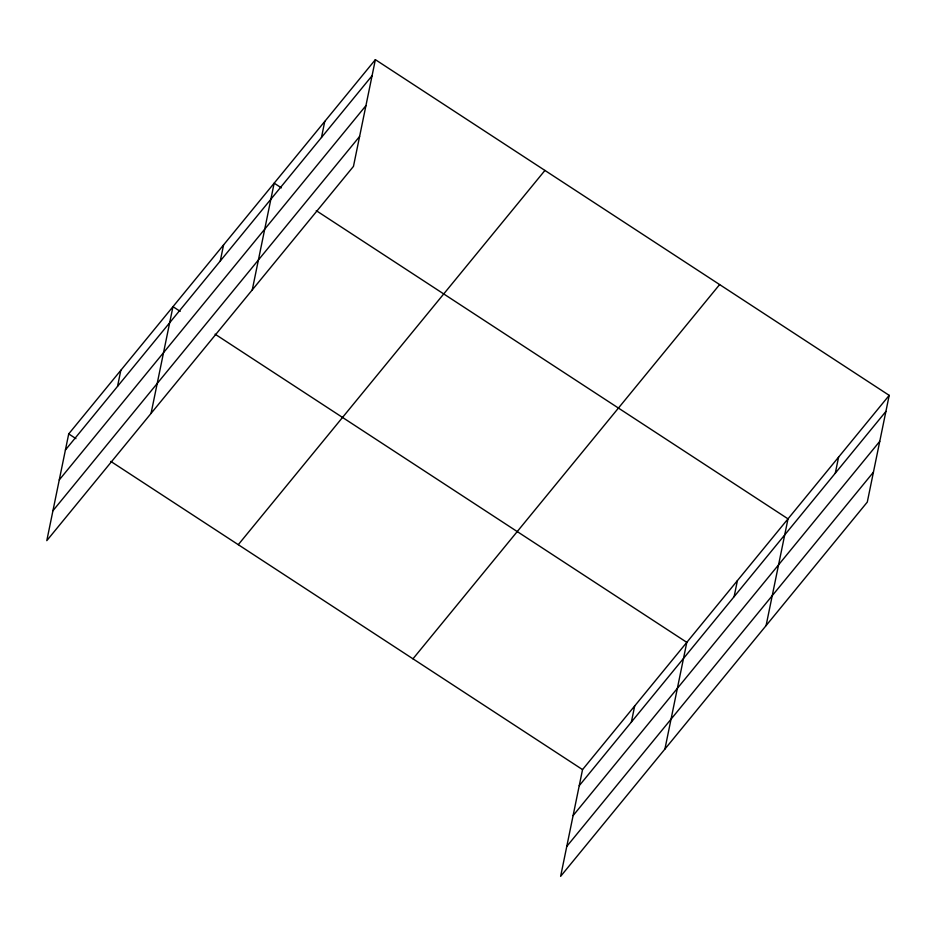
<?xml version="1.0" encoding="UTF-8"?>
<svg xmlns="http://www.w3.org/2000/svg" width="936" height="936" viewBox="0 0 936 936"><rect width="100%" height="100%" fill="white"/><g stroke="black" fill="none" stroke-linecap="round" stroke-linejoin="round"><path stroke-width="1.4" d="M375.371 59.658L68.714 433.906L46.8 540.645L353.457 166.397L375.371 59.658L889.2 395.355L867.286 502.094L560.629 876.342L582.543 769.603L889.2 395.355M117.538 386.357L120.838 370.282M151.059 413.408L172.973 306.657L180.192 311.372M220.276 260.992L223.575 244.904M252.264 289.903L274.166 183.152L281.385 187.867M321.469 137.487L324.769 121.411M631.379 722.054L634.678 705.978M664.899 749.104L686.802 642.353L215.069 334.164M734.105 596.688L737.404 580.601M766.093 625.599L788.007 518.848L316.263 210.659M835.298 473.183L838.597 457.107M65.415 449.982L372.072 75.734M59.272 479.899L365.929 105.651M52.942 510.728L359.599 136.481M238.27 544.682L544.928 170.434M412.975 658.815L719.632 284.567M579.244 785.678L885.901 411.43M573.101 815.595L879.758 441.347M566.771 846.425L873.428 472.177M68.714 433.906L75.921 438.621M110.799 461.401L582.543 769.603"/></g></svg>
